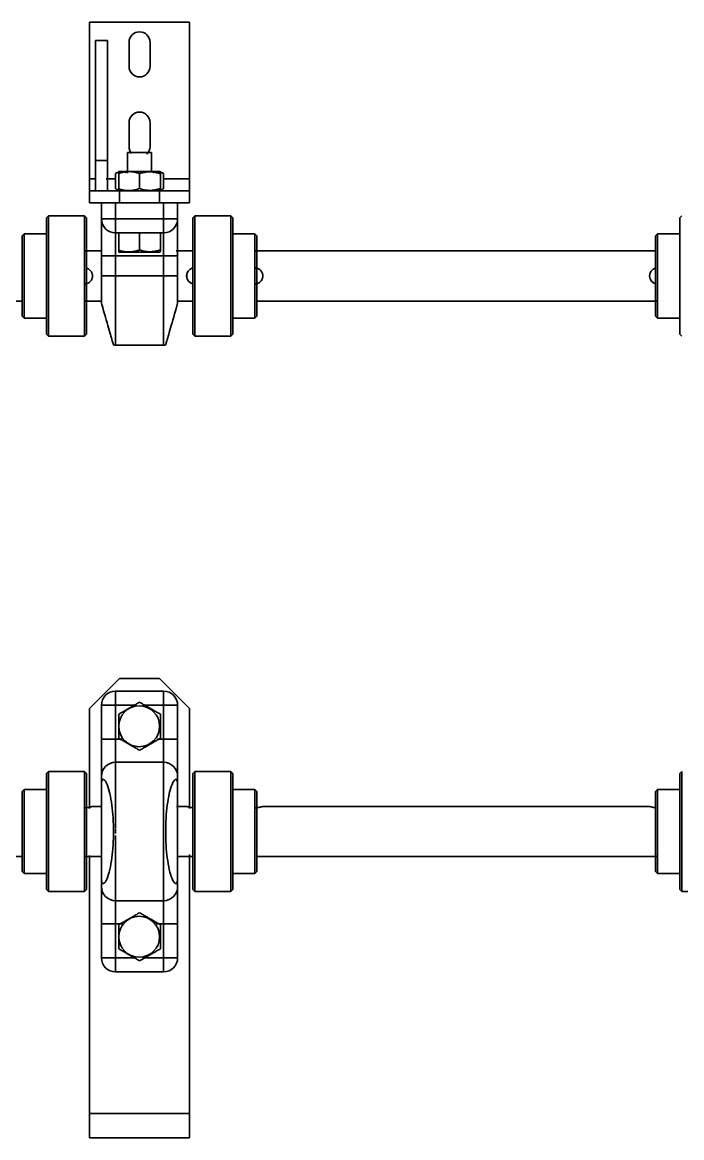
# Model space of a CAD drawing. Header units: millimetres. Extents: x 51 to 1351, y -26 to 717.
# Drawn here: x 705 to 1034, y 161 to 717 of the extents above; entities that cross this region are included whole.
import ezdxf

# ---------------------------------------------------------------- set-up
doc = ezdxf.new("R2010")
doc.units = ezdxf.units.MM
doc.layers.add('Visible Edges', color=255, linetype='Continuous', lineweight=50)

msp = doc.modelspace()

# ---------------------------------------------------------------- linework, layer by layer
at = {"layer": 'Visible Edges', "linetype": 'Continuous', "lineweight": 35}
for p, q in [((738.91, 717.24), (738.91, 639.24)), ((788.91, 717.24), (738.91, 717.24)), ((788.91, 639.24), (788.91, 717.24)), ((741.91, 708.24), (741.91, 648.24)), ((741.91, 708.24), (747.91, 708.24)), ((747.91, 708.24), (747.91, 641.24)), ((747.91, 648.24), (747.91, 708.24)), ((758.66, 695.24), (758.66, 707.24)), ((769.16, 707.24), (769.16, 695.24)), ((758.66, 655.24), (758.66, 667.24)), ((769.16, 667.24), (769.16, 655.24)), ((757.91, 652.24), (769.91, 652.24)), ((757.91, 652.24), (757.91, 642.06)), ((769.91, 642.43), (769.91, 652.24)), ((741.91, 648.24), (741.91, 633.24)), ((741.91, 648.24), (747.91, 648.24)), ((747.91, 633.24), (747.91, 648.24)), ((751.91, 634.28), (751.91, 641.8)), ((773.92, 642.84), (753.52, 642.84)), ((753.52, 634.19), (753.52, 641.9)), ((763.91, 634.28), (763.91, 641.8)), ((774.31, 642.62), (773.92, 642.84)), ((774.31, 634.38), (774.31, 641.71)), ((775.91, 634.28), (775.91, 641.8)), ((738.91, 639.24), (742.2, 639.24)), ((738.91, 633.24), (738.91, 639.24)), ((747.31, 639.24), (752.05, 639.24)), ((775.78, 639.24), (788.91, 639.24)), ((788.91, 633.24), (788.91, 639.24)), ((753.91, 633.24), (738.91, 633.24)), ((738.91, 633.24), (738.91, 627.24)), ((753.91, 627.24), (753.91, 633.24)), ((773.91, 633.24), (753.91, 633.24)), ((788.91, 633.24), (773.91, 633.24)), ((773.91, 633.24), (773.91, 627.24)), ((773.92, 633.24), (774.31, 633.47)), ((788.91, 627.24), (788.91, 633.24)), ((738.91, 627.24), (753.91, 627.24)), ((744.91, 627.24), (744.91, 619.24)), ((751.91, 619.24), (751.91, 627.24)), ((773.91, 627.24), (753.91, 627.24)), ((773.91, 627.24), (788.91, 627.24)), ((775.91, 627.24), (775.91, 619.24)), ((782.91, 619.24), (782.91, 627.24)), ((718.41, 620.74), (717.41, 619.74)), ((717.41, 561.74), (717.41, 619.74)), ((718.41, 620.74), (718.41, 590.74)), ((736.41, 620.74), (718.41, 620.74)), ((736.41, 560.74), (736.41, 620.74)), ((737.41, 619.74), (736.41, 620.74)), ((737.41, 619.74), (737.41, 590.74)), ((744.91, 619.24), (744.91, 600.74)), ((744.91, 619.24), (751.91, 619.24)), ((744.91, 619.24), (744.91, 600.74)), ((751.91, 612.24), (751.91, 619.24)), ((775.91, 619.24), (751.91, 619.24)), ((775.91, 612.24), (775.91, 619.24)), ((775.91, 619.24), (782.91, 619.24)), ((782.91, 600.74), (782.91, 619.24)), ((782.91, 600.74), (782.91, 619.24)), ((791.41, 620.74), (790.41, 619.74)), ((790.41, 590.74), (790.41, 619.74)), ((791.41, 620.74), (791.41, 560.74)), ((809.41, 620.74), (791.41, 620.74)), ((809.41, 590.74), (809.41, 620.74)), ((810.41, 619.74), (809.41, 620.74)), ((810.41, 619.74), (810.41, 561.74)), ((1034.41, 620.74), (1033.41, 619.74)), ((1033.41, 561.74), (1033.41, 619.74)), ((751.91, 600.74), (751.91, 612.24)), ((751.92, 612.24), (762.1, 612.24)), ((753.52, 612.24), (753.52, 603.59)), ((753.52, 612.24), (763.91, 612.24)), ((763.91, 612.24), (763.91, 603.68)), ((763.91, 612.24), (774.31, 612.24)), ((765.73, 612.24), (775.91, 612.24)), ((774.31, 612.24), (774.31, 603.78)), ((775.91, 612.24), (775.91, 600.74)), ((706.41, 611.74), (705.41, 610.74)), ((705.41, 570.74), (705.41, 610.74)), ((706.41, 611.74), (706.41, 590.74)), ((717.41, 611.74), (706.41, 611.74)), ((821.41, 611.74), (810.41, 611.74)), ((821.41, 590.74), (821.41, 611.74)), ((822.41, 610.74), (821.41, 611.74)), ((822.41, 610.74), (822.41, 570.74)), ((1022.41, 611.74), (1021.41, 610.74)), ((1021.41, 570.74), (1021.41, 610.74)), ((1022.41, 611.74), (1022.41, 590.74)), ((1033.41, 611.74), (1022.41, 611.74)), ((744.73, 603.24), (736.66, 603.24)), ((753.52, 602.64), (763.72, 602.64)), ((763.72, 602.64), (773.92, 602.64)), ((773.92, 602.64), (774.31, 602.87)), ((790.18, 603.24), (782.12, 603.24)), ((1021.49, 603.24), (821.34, 603.24)), ((744.91, 600.74), (744.91, 590.74)), ((751.91, 600.74), (744.91, 600.74)), ((751.91, 590.74), (751.91, 600.74)), ((751.91, 600.74), (775.91, 600.74)), ((775.91, 600.74), (782.91, 600.74)), ((775.91, 600.74), (775.91, 590.74)), ((782.91, 590.74), (782.91, 600.74)), ((706.41, 590.74), (706.41, 569.74)), ((718.41, 590.74), (718.41, 560.74)), ((737.41, 590.74), (737.41, 561.74)), ((744.91, 577.17), (744.91, 590.74)), ((751.91, 590.74), (744.91, 590.74)), ((744.91, 577.17), (744.91, 590.74)), ((751.91, 590.74), (751.91, 556.24)), ((751.91, 590.74), (775.91, 590.74)), ((775.91, 590.74), (782.91, 590.74)), ((775.91, 556.24), (775.91, 590.74)), ((782.91, 590.74), (782.91, 577.17)), ((782.91, 590.74), (782.91, 577.17)), ((790.41, 561.74), (790.41, 590.74)), ((809.41, 560.74), (809.41, 590.74)), ((821.41, 569.74), (821.41, 590.74)), ((1022.41, 590.74), (1022.41, 569.74)), ((506.07, 578.24), (705.49, 578.24)), ((737.02, 578.24), (745.08, 578.24)), ((782.47, 578.24), (790.54, 578.24)), ((822.06, 578.24), (1021.85, 578.24)), ((705.41, 570.74), (706.41, 569.74)), ((706.41, 569.74), (717.41, 569.74)), ((810.41, 569.74), (821.41, 569.74)), ((821.41, 569.74), (822.41, 570.74)), ((1021.41, 570.74), (1022.41, 569.74)), ((1022.41, 569.74), (1033.41, 569.74)), ((717.41, 561.74), (718.41, 560.74)), ((718.41, 560.74), (736.41, 560.74)), ((736.41, 560.74), (737.41, 561.74)), ((790.41, 561.74), (791.41, 560.74)), ((791.41, 560.74), (809.41, 560.74)), ((809.41, 560.74), (810.41, 561.74)), ((1033.41, 561.74), (1034.41, 560.74)), ((751.91, 556.24), (775.91, 556.24)), ((738.91, 374.97), (753.91, 389.97)), ((773.91, 389.97), (753.91, 389.97)), ((773.91, 389.97), (788.91, 374.97)), ((751.91, 376.67), (751.91, 383.67)), ((775.91, 383.67), (751.91, 383.67)), ((775.91, 376.67), (775.91, 383.67)), ((738.91, 374.97), (738.91, 325.2)), ((744.91, 376.67), (744.91, 359.67)), ((751.91, 376.67), (744.91, 376.67)), ((751.91, 359.67), (751.91, 376.67)), ((751.92, 376.67), (762.46, 376.67)), ((765.37, 376.67), (775.91, 376.67)), ((775.91, 376.67), (782.91, 376.67)), ((775.91, 376.67), (775.91, 359.67)), ((782.91, 359.67), (782.91, 376.67)), ((788.91, 325.2), (788.91, 374.97)), ((744.91, 359.67), (744.91, 341.17)), ((751.91, 359.67), (744.91, 359.67)), ((751.91, 348.17), (751.91, 359.67)), ((751.92, 359.67), (755.19, 359.67)), ((772.64, 359.67), (775.91, 359.67)), ((775.91, 359.67), (782.91, 359.67)), ((775.91, 359.67), (775.91, 348.17)), ((782.91, 341.17), (782.91, 359.67)), ((782.91, 341.17), (782.91, 359.67)), ((751.91, 348.17), (751.91, 315.36)), ((751.91, 348.17), (775.91, 348.17)), ((775.91, 279.17), (775.91, 348.17)), ((718.41, 343.67), (717.41, 342.67)), ((717.41, 284.67), (717.41, 342.67)), ((718.41, 343.67), (718.41, 342.98)), ((718.41, 343.67), (718.41, 283.67)), ((736.41, 343.67), (718.41, 343.67)), ((736.41, 283.67), (736.41, 343.67)), ((737.41, 342.67), (736.41, 343.67)), ((737.41, 342.67), (737.41, 324.82)), ((737.41, 342.67), (737.41, 284.67)), ((744.91, 337.58), (744.91, 341.17)), ((782.91, 341.17), (782.91, 337.58)), ((791.41, 343.67), (790.41, 342.67)), ((790.41, 284.67), (790.41, 342.67)), ((790.41, 325.16), (790.41, 342.67)), ((791.41, 343.67), (791.41, 283.67)), ((809.41, 343.67), (791.41, 343.67)), ((809.41, 283.67), (809.41, 343.67)), ((809.41, 342.68), (809.41, 343.67)), ((810.41, 342.67), (809.41, 343.67)), ((810.41, 342.67), (810.41, 284.67)), ((1034.41, 343.67), (1033.41, 342.67)), ((1033.41, 284.67), (1033.41, 342.67)), ((1034.41, 343.67), (1034.41, 342.98)), ((1034.41, 343.67), (1034.41, 283.67)), ((706.41, 334.67), (705.41, 333.67)), ((706.41, 334.67), (706.41, 333.69)), ((706.41, 334.67), (706.41, 292.67)), ((717.41, 334.67), (706.41, 334.67)), ((744.91, 289.75), (744.91, 337.58)), ((782.91, 337.58), (782.91, 289.75)), ((821.41, 334.67), (810.41, 334.67)), ((821.41, 292.67), (821.41, 334.67)), ((821.41, 333.69), (821.41, 334.67)), ((822.41, 333.67), (821.41, 334.67)), ((1022.41, 334.67), (1021.41, 333.67)), ((1022.41, 334.67), (1022.41, 333.98)), ((1022.41, 334.67), (1022.41, 292.67)), ((1033.41, 334.67), (1022.41, 334.67)), ((705.41, 293.67), (705.41, 333.67)), ((822.41, 333.67), (822.41, 293.67)), ((1021.41, 293.67), (1021.41, 333.67)), ((744.79, 326.17), (740.42, 326.17)), ((787.41, 326.17), (782.31, 326.17)), ((1018.41, 326.17), (825.41, 326.17)), ((751.91, 315.02), (751.91, 312.65)), ((751.91, 311.63), (751.91, 279.17)), ((506.07, 301.17), (705.49, 301.17)), ((705.41, 293.67), (705.41, 301.93)), ((737.02, 301.17), (745.08, 301.17)), ((738.91, 301.78), (738.91, 172.97)), ((782.47, 301.17), (790.54, 301.17)), ((788.91, 172.97), (788.91, 302.14)), ((822.06, 301.17), (1021.85, 301.17)), ((822.41, 301.6), (822.41, 293.67)), ((1021.41, 293.67), (1021.41, 301.93)), ((705.41, 293.67), (706.41, 292.67)), ((706.41, 292.67), (717.41, 292.67)), ((717.41, 284.67), (717.41, 292.75)), ((744.91, 286.17), (744.91, 289.75)), ((782.91, 289.75), (782.91, 286.17)), ((810.41, 292.67), (821.41, 292.67)), ((810.41, 292.41), (810.41, 284.67)), ((821.41, 292.67), (822.41, 293.67)), ((1021.41, 293.67), (1022.41, 292.67)), ((1022.41, 292.67), (1033.41, 292.67)), ((1033.41, 284.67), (1033.41, 292.75)), ((717.41, 284.67), (718.41, 283.67)), ((736.41, 283.67), (737.41, 284.67)), ((736.41, 283.67), (736.41, 284.65)), ((744.91, 286.17), (744.91, 267.67)), ((744.91, 286.17), (744.91, 267.67)), ((782.91, 267.67), (782.91, 286.17)), ((782.91, 267.67), (782.91, 286.17)), ((790.41, 284.67), (791.41, 283.67)), ((791.41, 284.11), (791.41, 283.67)), ((809.41, 283.67), (810.41, 284.67)), ((1033.41, 284.67), (1034.41, 283.67)), ((718.41, 283.67), (736.41, 283.67)), ((751.91, 267.67), (751.91, 279.17)), ((751.91, 279.17), (775.91, 279.17)), ((775.91, 279.17), (775.91, 267.67)), ((791.41, 283.67), (809.41, 283.67)), ((1034.41, 283.67), (1052.41, 283.67)), ((744.91, 267.67), (744.91, 250.67)), ((744.91, 267.67), (751.91, 267.67)), ((751.91, 250.67), (751.91, 267.67)), ((751.92, 267.67), (755.55, 267.67)), ((772.28, 267.67), (775.91, 267.67)), ((782.91, 267.67), (775.91, 267.67)), ((775.91, 267.67), (775.91, 250.67)), ((782.91, 250.67), (782.91, 267.67)), ((744.91, 250.67), (751.91, 250.67)), ((751.91, 243.67), (751.91, 250.67)), ((761.37, 250.67), (751.92, 250.67)), ((775.91, 250.67), (765.37, 250.67)), ((782.91, 250.67), (775.91, 250.67)), ((775.91, 243.67), (775.91, 250.67)), ((751.91, 243.67), (775.91, 243.67)), ((738.91, 172.97), (788.91, 172.97)), ((738.91, 160.97), (738.91, 172.97)), ((788.91, 160.97), (788.91, 172.97)), ((738.91, 160.97), (738.91, 166.97)), ((788.91, 160.97), (738.91, 160.97))]:
    msp.add_line(p, q, dxfattribs=at)
for points in [[(757.23, 642.25), (757, 642.35), (756.77, 642.45), (756.55, 642.52), (756.33, 642.59), (756.11, 642.65), (755.9, 642.7), (755.69, 642.73), (755.48, 642.76), (755.27, 642.78), (755.06, 642.79), (754.85, 642.79), (754.65, 642.77), (754.44, 642.75), (754.23, 642.72), (754.02, 642.68), (753.8, 642.63), (753.58, 642.57), (753.36, 642.5), (753.14, 642.41), (752.91, 642.32), (752.67, 642.21), (752.43, 642.09), (752.18, 641.96), (751.92, 641.81)], [(753.52, 641.9), (753.52, 641.98), (753.52, 642.05), (753.52, 642.12), (753.52, 642.18), (753.52, 642.24), (753.52, 642.3), (753.52, 642.36), (753.52, 642.41), (753.52, 642.46), (753.52, 642.51), (753.52, 642.56), (753.52, 642.6), (753.52, 642.64), (753.52, 642.67), (753.52, 642.7), (753.52, 642.73), (753.52, 642.76), (753.52, 642.78), (753.52, 642.8), (753.52, 642.81), (753.52, 642.83), (753.52, 642.84), (753.52, 642.84), (753.52, 642.84)], [(753.52, 642.84), (753.52, 642.84), (753.52, 642.84), (753.52, 642.83), (753.52, 642.81), (753.52, 642.8), (753.52, 642.78), (753.52, 642.76), (753.52, 642.73), (753.52, 642.7), (753.52, 642.67), (753.52, 642.64), (753.52, 642.6), (753.52, 642.56), (753.52, 642.51), (753.52, 642.46), (753.52, 642.41), (753.52, 642.36), (753.52, 642.3), (753.52, 642.24), (753.52, 642.18), (753.52, 642.12), (753.52, 642.05), (753.52, 641.98), (753.52, 641.9)], [(763.91, 641.8), (763.42, 641.97), (762.94, 642.11), (762.47, 642.24), (762.02, 642.36), (761.58, 642.46), (761.15, 642.55), (760.73, 642.62), (760.31, 642.68), (759.9, 642.72), (759.5, 642.76), (759.09, 642.78), (758.69, 642.79), (758.29, 642.78), (757.89, 642.77), (757.48, 642.74), (757.07, 642.7), (756.66, 642.65), (756.24, 642.59), (755.82, 642.51), (755.38, 642.42), (754.94, 642.31), (754.48, 642.19), (754.01, 642.05), (753.52, 641.9)], [(774.31, 641.71), (773.81, 641.87), (773.33, 642.01), (772.87, 642.14), (772.42, 642.25), (771.98, 642.35), (771.55, 642.44), (771.12, 642.51), (770.71, 642.57), (770.3, 642.61), (769.89, 642.65), (769.49, 642.67), (769.08, 642.68), (768.68, 642.67), (768.28, 642.66), (767.87, 642.63), (767.46, 642.59), (767.05, 642.54), (766.63, 642.48), (766.21, 642.4), (765.77, 642.31), (765.33, 642.21), (764.87, 642.09), (764.4, 641.95), (763.91, 641.8)], [(775.91, 641.81), (775.64, 641.96), (775.39, 642.1), (775.14, 642.22), (774.9, 642.33), (774.67, 642.42), (774.44, 642.51), (774.21, 642.58), (773.99, 642.64), (773.77, 642.69), (773.55, 642.73), (773.34, 642.76), (773.13, 642.78), (772.91, 642.79), (772.7, 642.79), (772.49, 642.77), (772.27, 642.75), (772.06, 642.72), (771.84, 642.68), (771.62, 642.63), (771.4, 642.56), (771.17, 642.49), (770.94, 642.4), (770.71, 642.3), (770.46, 642.19)], [(774.31, 641.71), (774.31, 641.86), (774.31, 642), (774.31, 642.12), (774.31, 642.23), (774.31, 642.33), (774.31, 642.41), (774.31, 642.47), (774.31, 642.53), (774.31, 642.57), (774.31, 642.6), (774.31, 642.62), (774.31, 642.62), (774.31, 642.62), (774.31, 642.6), (774.31, 642.57), (774.31, 642.53), (774.31, 642.47), (774.31, 642.41), (774.31, 642.33), (774.31, 642.23), (774.31, 642.12), (774.31, 642), (774.31, 641.86), (774.31, 641.71)], [(751.92, 634.28), (752.01, 634.23), (752.1, 634.17), (752.19, 634.12), (752.28, 634.08), (752.37, 634.03), (752.45, 633.99), (752.54, 633.94), (752.62, 633.9), (752.71, 633.86), (752.79, 633.82), (752.87, 633.79), (752.95, 633.75), (753.03, 633.72), (753.11, 633.69), (753.19, 633.65), (753.27, 633.62), (753.35, 633.6), (753.43, 633.57), (753.5, 633.54), (753.58, 633.52), (753.66, 633.5), (753.73, 633.48), (753.81, 633.46), (753.88, 633.44)], [(753.52, 634.19), (754.01, 634.03), (754.48, 633.9), (754.94, 633.77), (755.38, 633.67), (755.82, 633.58), (756.24, 633.5), (756.66, 633.43), (757.07, 633.38), (757.48, 633.34), (757.89, 633.32), (758.29, 633.3), (758.69, 633.3), (759.09, 633.31), (759.5, 633.33), (759.9, 633.36), (760.31, 633.41), (760.73, 633.47), (761.15, 633.54), (761.58, 633.63), (762.02, 633.73), (762.47, 633.84), (762.94, 633.97), (763.42, 634.12), (763.91, 634.28)], [(753.52, 633.24), (753.52, 633.25), (753.52, 633.25), (753.52, 633.26), (753.52, 633.27), (753.52, 633.29), (753.52, 633.31), (753.52, 633.33), (753.52, 633.36), (753.52, 633.38), (753.52, 633.42), (753.52, 633.45), (753.52, 633.49), (753.52, 633.53), (753.52, 633.58), (753.52, 633.62), (753.52, 633.67), (753.52, 633.73), (753.52, 633.78), (753.52, 633.84), (753.52, 633.91), (753.52, 633.97), (753.52, 634.04), (753.52, 634.11), (753.52, 634.19)], [(763.91, 634.28), (764.4, 634.13), (764.87, 634), (765.33, 633.88), (765.77, 633.77), (766.21, 633.68), (766.63, 633.61), (767.05, 633.54), (767.46, 633.49), (767.87, 633.45), (768.28, 633.43), (768.68, 633.41), (769.08, 633.41), (769.49, 633.42), (769.89, 633.44), (770.3, 633.47), (770.71, 633.52), (771.12, 633.58), (771.55, 633.65), (771.98, 633.73), (772.42, 633.83), (772.87, 633.95), (773.33, 634.07), (773.81, 634.22), (774.31, 634.38)], [(773.71, 633.38), (773.79, 633.4), (773.88, 633.42), (773.96, 633.44), (774.05, 633.46), (774.13, 633.49), (774.22, 633.51), (774.31, 633.54), (774.39, 633.57), (774.48, 633.6), (774.57, 633.63), (774.66, 633.66), (774.75, 633.7), (774.84, 633.74), (774.93, 633.77), (775.02, 633.82), (775.12, 633.86), (775.21, 633.9), (775.31, 633.95), (775.4, 634), (775.5, 634.05), (775.6, 634.1), (775.7, 634.16), (775.8, 634.22), (775.91, 634.28)], [(774.31, 634.38), (774.31, 634.22), (774.31, 634.09), (774.31, 633.96), (774.31, 633.86), (774.31, 633.76), (774.31, 633.68), (774.31, 633.61), (774.31, 633.56), (774.31, 633.52), (774.31, 633.49), (774.31, 633.47), (774.31, 633.47), (774.31, 633.47), (774.31, 633.49), (774.31, 633.52), (774.31, 633.56), (774.31, 633.61), (774.31, 633.68), (774.31, 633.76), (774.31, 633.86), (774.31, 633.96), (774.31, 634.09), (774.31, 634.22), (774.31, 634.38)], [(753.52, 603.59), (754.01, 603.43), (754.48, 603.3), (754.94, 603.17), (755.38, 603.07), (755.82, 602.98), (756.24, 602.9), (756.66, 602.83), (757.07, 602.78), (757.48, 602.74), (757.89, 602.72), (758.29, 602.7), (758.69, 602.7), (759.09, 602.71), (759.5, 602.73), (759.9, 602.76), (760.31, 602.81), (760.73, 602.87), (761.15, 602.94), (761.58, 603.03), (762.02, 603.13), (762.47, 603.24), (762.94, 603.37), (763.42, 603.52), (763.91, 603.68)], [(753.52, 602.64), (753.52, 602.65), (753.52, 602.65), (753.52, 602.66), (753.52, 602.67), (753.52, 602.69), (753.52, 602.71), (753.52, 602.73), (753.52, 602.76), (753.52, 602.78), (753.52, 602.82), (753.52, 602.85), (753.52, 602.89), (753.52, 602.93), (753.52, 602.98), (753.52, 603.02), (753.52, 603.07), (753.52, 603.13), (753.52, 603.18), (753.52, 603.24), (753.52, 603.31), (753.52, 603.37), (753.52, 603.44), (753.52, 603.51), (753.52, 603.59)], [(763.91, 603.68), (764.4, 603.53), (764.87, 603.4), (765.33, 603.28), (765.77, 603.17), (766.21, 603.08), (766.63, 603.01), (767.05, 602.94), (767.46, 602.89), (767.87, 602.85), (768.28, 602.83), (768.68, 602.81), (769.08, 602.81), (769.49, 602.82), (769.89, 602.84), (770.3, 602.87), (770.71, 602.92), (771.12, 602.98), (771.55, 603.05), (771.98, 603.13), (772.42, 603.23), (772.87, 603.35), (773.33, 603.47), (773.81, 603.62), (774.31, 603.78)], [(774.31, 603.78), (774.31, 603.62), (774.31, 603.49), (774.31, 603.36), (774.31, 603.26), (774.31, 603.16), (774.31, 603.08), (774.31, 603.01), (774.31, 602.96), (774.31, 602.92), (774.31, 602.89), (774.31, 602.87), (774.31, 602.87), (774.31, 602.87), (774.31, 602.89), (774.31, 602.92), (774.31, 602.96), (774.31, 603.01), (774.31, 603.08), (774.31, 603.16), (774.31, 603.26), (774.31, 603.36), (774.31, 603.49), (774.31, 603.62), (774.31, 603.78)], [(705.3, 594.58), (705.52, 594.64)], [(740.41, 590.74), (740.41, 590.51), (740.39, 590.27), (740.35, 590.03), (740.3, 589.8), (740.24, 589.56), (740.16, 589.33), (740.06, 589.1), (739.96, 588.89), (739.84, 588.67), (739.71, 588.47), (739.56, 588.28), (739.41, 588.1), (739.26, 587.93), (739.09, 587.77), (738.91, 587.62), (738.72, 587.48), (738.52, 587.34), (738.31, 587.22), (738.09, 587.11), (737.87, 587.02), (737.64, 586.93), (737.4, 586.87), (737.16, 586.82), (736.93, 586.78)], [(737.06, 594.69), (737.29, 594.65), (737.52, 594.59), (737.75, 594.52), (737.97, 594.43), (738.19, 594.33), (738.39, 594.22), (738.6, 594.09), (738.79, 593.96), (738.97, 593.82), (739.14, 593.67), (739.3, 593.51), (739.46, 593.34), (739.6, 593.16), (739.74, 592.97), (739.86, 592.77), (739.98, 592.56), (740.08, 592.35), (740.17, 592.13), (740.24, 591.9), (740.31, 591.67), (740.35, 591.44), (740.39, 591.2), (740.41, 590.97), (740.41, 590.74)], [(787.41, 590.74), (787.42, 590.97), (787.44, 591.19), (787.47, 591.42), (787.52, 591.65), (787.58, 591.87), (787.65, 592.09), (787.74, 592.31), (787.83, 592.52), (787.94, 592.73), (788.06, 592.93), (788.19, 593.11), (788.33, 593.29), (788.48, 593.46), (788.63, 593.62), (788.8, 593.77), (788.97, 593.91), (789.16, 594.04), (789.35, 594.17), (789.55, 594.28), (789.76, 594.39), (789.98, 594.48), (790.2, 594.55), (790.42, 594.62), (790.65, 594.67)], [(790.52, 586.85), (790.3, 586.9), (790.08, 586.97), (789.87, 587.05), (789.66, 587.15), (789.46, 587.25), (789.27, 587.37), (789.08, 587.5), (788.9, 587.63), (788.74, 587.77), (788.58, 587.92), (788.43, 588.08), (788.29, 588.24), (788.16, 588.42), (788.03, 588.61), (787.92, 588.8), (787.81, 589), (787.72, 589.21), (787.64, 589.42), (787.57, 589.64), (787.51, 589.86), (787.47, 590.08), (787.44, 590.3), (787.42, 590.53), (787.41, 590.74)], [(825.41, 590.74), (825.41, 590.5), (825.38, 590.25), (825.34, 590), (825.29, 589.75), (825.22, 589.51), (825.13, 589.27), (825.03, 589.03), (824.91, 588.81), (824.78, 588.59), (824.64, 588.38), (824.49, 588.19), (824.33, 588), (824.16, 587.83), (823.98, 587.67), (823.78, 587.52), (823.57, 587.38), (823.36, 587.25), (823.13, 587.13), (822.9, 587.03), (822.66, 586.94), (822.41, 586.87), (822.16, 586.82), (821.92, 586.78), (821.67, 586.75)], [(821.8, 594.72), (822.04, 594.69), (822.28, 594.65), (822.52, 594.59), (822.76, 594.51), (822.99, 594.42), (823.22, 594.31), (823.44, 594.19), (823.65, 594.06), (823.85, 593.92), (824.03, 593.77), (824.21, 593.61), (824.37, 593.44), (824.53, 593.25), (824.67, 593.06), (824.81, 592.86), (824.94, 592.64), (825.05, 592.42), (825.14, 592.19), (825.23, 591.95), (825.29, 591.71), (825.35, 591.47), (825.38, 591.23), (825.41, 590.98), (825.41, 590.74)], [(1018.41, 590.74), (1018.42, 590.97), (1018.44, 591.19), (1018.47, 591.42), (1018.52, 591.65), (1018.58, 591.87), (1018.65, 592.09), (1018.74, 592.31), (1018.83, 592.52), (1018.94, 592.73), (1019.06, 592.93), (1019.19, 593.11), (1019.33, 593.29), (1019.48, 593.46), (1019.63, 593.62), (1019.8, 593.77), (1019.97, 593.91), (1020.16, 594.04), (1020.35, 594.17), (1020.55, 594.28), (1020.76, 594.39), (1020.98, 594.48), (1021.2, 594.55), (1021.42, 594.62), (1021.65, 594.67)], [(1021.52, 586.85), (1021.3, 586.9), (1021.08, 586.97), (1020.87, 587.05), (1020.66, 587.15), (1020.46, 587.25), (1020.27, 587.37), (1020.08, 587.5), (1019.9, 587.63), (1019.74, 587.77), (1019.58, 587.92), (1019.43, 588.08), (1019.29, 588.24), (1019.16, 588.42), (1019.03, 588.61), (1018.92, 588.8), (1018.81, 589), (1018.72, 589.21), (1018.64, 589.42), (1018.57, 589.64), (1018.51, 589.86), (1018.47, 590.08), (1018.44, 590.3), (1018.42, 590.53), (1018.41, 590.74)], [(744.91, 577.17), (745.1, 576.51), (745.53, 575.01), (745.99, 573.42), (746.45, 571.8), (746.9, 570.26), (747.3, 568.84), (747.71, 567.42), (748.1, 566.07), (748.46, 564.81), (748.78, 563.7), (749.09, 562.61), (749.38, 561.59), (749.65, 560.67), (749.88, 559.87), (750.09, 559.11), (750.28, 558.45), (750.44, 557.91), (750.58, 557.43), (750.69, 557.02), (750.78, 556.71), (750.84, 556.49), (750.88, 556.36), (750.89, 556.32), (750.88, 556.36), (750.84, 556.49), (750.78, 556.71), (750.69, 557.02), (750.58, 557.43), (750.44, 557.91), (750.28, 558.45), (750.09, 559.11), (749.88, 559.87), (749.65, 560.67), (749.38, 561.59), (749.09, 562.61), (748.78, 563.7), (748.46, 564.81), (748.1, 566.07), (747.71, 567.42), (747.3, 568.84), (746.9, 570.26), (746.45, 571.8), (745.99, 573.42), (745.53, 575.01), (745.1, 576.51), (744.91, 577.17)], [(782.91, 577.17), (782.73, 576.51), (782.3, 575.01), (781.84, 573.42), (781.38, 571.8), (780.93, 570.26), (780.53, 568.84), (780.12, 567.42), (779.73, 566.07), (779.37, 564.81), (779.05, 563.7), (778.74, 562.61), (778.45, 561.59), (778.18, 560.67), (777.95, 559.87), (777.74, 559.11), (777.55, 558.45), (777.39, 557.91), (777.25, 557.43), (777.14, 557.02), (777.05, 556.71), (776.99, 556.49), (776.95, 556.36), (776.94, 556.32), (776.95, 556.36), (776.99, 556.49), (777.05, 556.71), (777.14, 557.02), (777.25, 557.43), (777.39, 557.91), (777.55, 558.45), (777.74, 559.11), (777.95, 559.87), (778.18, 560.67), (778.45, 561.59), (778.74, 562.61), (779.05, 563.7), (779.37, 564.81), (779.73, 566.07), (780.12, 567.42), (780.53, 568.84), (780.93, 570.26), (781.38, 571.8), (781.84, 573.42), (782.3, 575.01), (782.73, 576.51), (782.91, 577.17)], [(753.52, 372.17), (754.01, 372.45), (754.48, 372.72), (754.94, 372.98), (755.38, 373.24), (755.82, 373.49), (756.24, 373.74), (756.66, 373.98), (757.07, 374.22), (757.48, 374.45), (757.89, 374.69), (758.29, 374.92), (758.69, 375.15), (759.09, 375.38), (759.5, 375.61), (759.9, 375.85), (760.31, 376.09), (760.73, 376.33), (761.15, 376.57), (761.58, 376.82), (762.02, 377.07), (762.47, 377.33), (762.94, 377.6), (763.42, 377.88), (763.91, 378.17)], [(763.91, 378.17), (764.4, 377.89), (764.87, 377.62), (765.33, 377.35), (765.77, 377.09), (766.21, 376.84), (766.63, 376.6), (767.05, 376.36), (767.46, 376.12), (767.87, 375.88), (768.28, 375.65), (768.68, 375.42), (769.08, 375.18), (769.49, 374.95), (769.89, 374.72), (770.3, 374.48), (770.71, 374.24), (771.12, 374), (771.55, 373.76), (771.98, 373.51), (772.42, 373.26), (772.87, 373), (773.33, 372.73), (773.81, 372.45), (774.31, 372.17)], [(753.52, 366.17), (753.52, 366.42), (753.52, 366.68), (753.52, 366.93), (753.52, 367.18), (753.52, 367.43), (753.52, 367.67), (753.52, 367.92), (753.52, 368.17), (753.52, 368.41), (753.52, 368.66), (753.52, 368.9), (753.52, 369.15), (753.52, 369.39), (753.52, 369.64), (753.52, 369.89), (753.52, 370.13), (753.52, 370.38), (753.52, 370.63), (753.52, 370.88), (753.52, 371.14), (753.52, 371.39), (753.52, 371.65), (753.52, 371.91), (753.52, 372.17)], [(774.31, 372.17), (774.31, 371.6), (774.31, 371.05), (774.31, 370.52), (774.31, 370.01), (774.31, 369.5), (774.31, 369.01), (774.31, 368.52), (774.31, 368.04), (774.31, 367.57), (774.31, 367.1), (774.31, 366.63), (774.31, 366.17), (774.31, 365.7), (774.31, 365.23), (774.31, 364.76), (774.31, 364.29), (774.31, 363.81), (774.31, 363.33), (774.31, 362.83), (774.31, 362.33), (774.31, 361.81), (774.31, 361.28), (774.31, 360.73), (774.31, 360.17)], [(753.52, 360.17), (753.52, 360.43), (753.52, 360.69), (753.52, 360.94), (753.52, 361.2), (753.52, 361.45), (753.52, 361.7), (753.52, 361.95), (753.52, 362.2), (753.52, 362.45), (753.52, 362.69), (753.52, 362.94), (753.52, 363.19), (753.52, 363.43), (753.52, 363.68), (753.52, 363.92), (753.52, 364.17), (753.52, 364.41), (753.52, 364.66), (753.52, 364.91), (753.52, 365.16), (753.52, 365.41), (753.52, 365.66), (753.52, 365.91), (753.52, 366.17)], [(763.91, 354.17), (763.42, 354.45), (762.94, 354.73), (762.47, 355), (762.02, 355.26), (761.58, 355.51), (761.15, 355.76), (760.73, 356.01), (760.31, 356.25), (759.9, 356.48), (759.5, 356.72), (759.09, 356.95), (758.69, 357.18), (758.29, 357.41), (757.89, 357.65), (757.48, 357.88), (757.07, 358.12), (756.66, 358.35), (756.24, 358.6), (755.82, 358.84), (755.38, 359.09), (754.94, 359.35), (754.48, 359.61), (754.01, 359.89), (753.52, 360.17)], [(774.31, 360.17), (773.81, 359.88), (773.33, 359.6), (772.87, 359.34), (772.42, 359.08), (771.98, 358.82), (771.55, 358.57), (771.12, 358.33), (770.71, 358.09), (770.3, 357.85), (769.89, 357.62), (769.49, 357.38), (769.08, 357.15), (768.68, 356.92), (768.28, 356.69), (767.87, 356.45), (767.46, 356.22), (767.05, 355.98), (766.63, 355.74), (766.21, 355.49), (765.77, 355.24), (765.33, 354.98), (764.87, 354.72), (764.4, 354.45), (763.91, 354.17)], [(744.91, 337.58), (745.1, 339.06), (745.53, 339.65), (745.99, 339.65), (746.45, 339.31), (746.9, 338.74), (747.3, 338.03), (747.71, 337.15), (748.1, 336.13), (748.46, 335.01), (748.78, 333.86), (749.09, 332.59), (749.38, 331.21), (749.65, 329.79), (749.88, 328.37), (750.09, 326.81), (750.28, 325.25), (750.44, 323.72), (750.58, 322.11), (750.69, 320.43), (750.78, 318.72), (750.84, 317), (750.88, 315.3), (750.89, 313.67), (750.88, 312.03), (750.84, 310.34), (750.78, 308.62), (750.69, 306.9), (750.58, 305.23), (750.44, 303.61), (750.28, 302.08), (750.09, 300.52), (749.88, 298.97), (749.65, 297.55), (749.38, 296.13), (749.09, 294.74), (748.78, 293.47), (748.46, 292.32), (748.1, 291.21), (747.71, 290.18), (747.3, 289.3), (746.9, 288.59), (746.45, 288.03), (745.99, 287.69), (745.53, 287.68), (745.1, 288.27), (744.91, 289.75)], [(782.91, 289.75), (782.73, 288.27), (782.3, 287.68), (781.84, 287.69), (781.38, 288.03), (780.93, 288.59), (780.53, 289.3), (780.12, 290.18), (779.73, 291.21), (779.37, 292.32), (779.05, 293.47), (778.74, 294.74), (778.45, 296.13), (778.18, 297.55), (777.95, 298.97), (777.74, 300.52), (777.55, 302.08), (777.39, 303.61), (777.25, 305.23), (777.14, 306.9), (777.05, 308.62), (776.99, 310.34), (776.95, 312.03), (776.94, 313.67), (776.95, 315.3), (776.99, 317), (777.05, 318.72), (777.14, 320.43), (777.25, 322.11), (777.39, 323.72), (777.55, 325.25), (777.74, 326.81), (777.95, 328.37), (778.18, 329.79), (778.45, 331.21), (778.74, 332.59), (779.05, 333.86), (779.37, 335.01), (779.73, 336.13), (780.12, 337.15), (780.53, 338.03), (780.93, 338.74), (781.38, 339.31), (781.84, 339.65), (782.3, 339.65), (782.73, 339.06), (782.91, 337.58)], [(740.41, 326.17), (740.41, 326.16), (740.39, 326.16), (740.35, 326.15), (740.3, 326.13), (740.24, 326.11), (740.16, 326.09), (740.07, 326.06), (739.96, 326.03), (739.84, 325.99), (739.71, 325.96), (739.57, 325.92), (739.42, 325.88), (739.26, 325.85), (739.1, 325.81), (738.92, 325.77), (738.73, 325.73), (738.53, 325.7), (738.32, 325.66), (738.1, 325.63), (737.88, 325.6), (737.65, 325.57), (737.41, 325.55), (737.18, 325.53), (736.94, 325.52)], [(790.49, 325.55), (790.28, 325.56), (790.06, 325.59), (789.85, 325.61), (789.64, 325.64), (789.44, 325.67), (789.25, 325.71), (789.07, 325.74), (788.89, 325.78), (788.73, 325.81), (788.57, 325.85), (788.43, 325.88), (788.29, 325.92), (788.15, 325.95), (788.03, 325.98), (787.91, 326.02), (787.81, 326.05), (787.72, 326.07), (787.64, 326.1), (787.57, 326.12), (787.51, 326.14), (787.47, 326.15), (787.44, 326.16), (787.42, 326.16), (787.41, 326.17)], [(825.41, 326.17), (825.41, 326.16), (825.38, 326.16), (825.34, 326.14), (825.29, 326.13), (825.22, 326.11), (825.13, 326.08), (825.03, 326.05), (824.92, 326.02), (824.79, 325.98), (824.64, 325.94), (824.49, 325.9), (824.33, 325.86), (824.16, 325.82), (823.98, 325.78), (823.78, 325.74), (823.58, 325.71), (823.36, 325.67), (823.14, 325.63), (822.9, 325.6), (822.66, 325.58), (822.42, 325.55), (822.17, 325.53), (821.92, 325.52), (821.67, 325.51)], [(1021.49, 325.55), (1021.28, 325.56), (1021.06, 325.59), (1020.85, 325.61), (1020.64, 325.64), (1020.44, 325.67), (1020.25, 325.71), (1020.07, 325.74), (1019.89, 325.78), (1019.73, 325.81), (1019.57, 325.85), (1019.43, 325.88), (1019.29, 325.92), (1019.15, 325.95), (1019.03, 325.98), (1018.91, 326.02), (1018.81, 326.05), (1018.72, 326.07), (1018.64, 326.1), (1018.57, 326.12), (1018.51, 326.14), (1018.47, 326.15), (1018.44, 326.16), (1018.42, 326.16), (1018.41, 326.17)], [(753.52, 267.17), (754.01, 267.45), (754.48, 267.72), (754.94, 267.98), (755.38, 268.24), (755.82, 268.49), (756.24, 268.74), (756.66, 268.98), (757.07, 269.22), (757.48, 269.45), (757.89, 269.69), (758.29, 269.92), (758.69, 270.15), (759.09, 270.38), (759.5, 270.61), (759.9, 270.85), (760.31, 271.09), (760.73, 271.33), (761.15, 271.57), (761.58, 271.82), (762.02, 272.07), (762.47, 272.33), (762.94, 272.6), (763.42, 272.88), (763.91, 273.17)], [(763.91, 273.17), (764.4, 272.89), (764.87, 272.62), (765.33, 272.35), (765.77, 272.09), (766.21, 271.84), (766.63, 271.6), (767.05, 271.36), (767.46, 271.12), (767.87, 270.88), (768.28, 270.65), (768.68, 270.42), (769.08, 270.18), (769.49, 269.95), (769.89, 269.72), (770.3, 269.48), (770.71, 269.24), (771.12, 269), (771.55, 268.76), (771.98, 268.51), (772.42, 268.26), (772.87, 268), (773.33, 267.73), (773.81, 267.45), (774.31, 267.17)], [(753.52, 261.17), (753.52, 261.42), (753.52, 261.68), (753.52, 261.93), (753.52, 262.18), (753.52, 262.43), (753.52, 262.67), (753.52, 262.92), (753.52, 263.17), (753.52, 263.41), (753.52, 263.66), (753.52, 263.9), (753.52, 264.15), (753.52, 264.39), (753.52, 264.64), (753.52, 264.89), (753.52, 265.13), (753.52, 265.38), (753.52, 265.63), (753.52, 265.88), (753.52, 266.14), (753.52, 266.39), (753.52, 266.65), (753.52, 266.91), (753.52, 267.17)], [(774.31, 267.17), (774.31, 266.6), (774.31, 266.05), (774.31, 265.52), (774.31, 265.01), (774.31, 264.5), (774.31, 264.01), (774.31, 263.52), (774.31, 263.04), (774.31, 262.57), (774.31, 262.1), (774.31, 261.63), (774.31, 261.17), (774.31, 260.7), (774.31, 260.23), (774.31, 259.76), (774.31, 259.29), (774.31, 258.81), (774.31, 258.33), (774.31, 257.83), (774.31, 257.33), (774.31, 256.81), (774.31, 256.28), (774.31, 255.73), (774.31, 255.17)], [(753.52, 255.17), (753.52, 255.43), (753.52, 255.69), (753.52, 255.94), (753.52, 256.2), (753.52, 256.45), (753.52, 256.7), (753.52, 256.95), (753.52, 257.2), (753.52, 257.45), (753.52, 257.69), (753.52, 257.94), (753.52, 258.19), (753.52, 258.43), (753.52, 258.68), (753.52, 258.92), (753.52, 259.17), (753.52, 259.41), (753.52, 259.66), (753.52, 259.91), (753.52, 260.16), (753.52, 260.41), (753.52, 260.66), (753.52, 260.91), (753.52, 261.17)], [(763.91, 249.17), (763.42, 249.45), (762.94, 249.73), (762.47, 250), (762.02, 250.26), (761.58, 250.51), (761.15, 250.76), (760.73, 251.01), (760.31, 251.25), (759.9, 251.48), (759.5, 251.72), (759.09, 251.95), (758.69, 252.18), (758.29, 252.41), (757.89, 252.65), (757.48, 252.88), (757.07, 253.12), (756.66, 253.35), (756.24, 253.6), (755.82, 253.84), (755.38, 254.09), (754.94, 254.35), (754.48, 254.61), (754.01, 254.89), (753.52, 255.17)], [(774.31, 255.17), (773.81, 254.88), (773.33, 254.6), (772.87, 254.34), (772.42, 254.08), (771.98, 253.82), (771.55, 253.57), (771.12, 253.33), (770.71, 253.09), (770.3, 252.85), (769.89, 252.62), (769.49, 252.38), (769.08, 252.15), (768.68, 251.92), (768.28, 251.69), (767.87, 251.45), (767.46, 251.22), (767.05, 250.98), (766.63, 250.74), (766.21, 250.49), (765.77, 250.24), (765.33, 249.98), (764.87, 249.72), (764.4, 249.45), (763.91, 249.17)]]:
    msp.add_lwpolyline(points, dxfattribs=at)
for centre in [(763.72, 366.17), (763.72, 261.17)]:
    msp.add_circle(centre, 10.2, dxfattribs=at)
for centre, radius, start, end in [((763.91, 707.24), 5.25, 0, 180), ((763.91, 695.24), 5.25, 180, 0), ((763.91, 667.24), 5.25, 0, 180), ((763.91, 655.24), 5.25, 180.0057, 221.3108), ((763.91, 655.24), 5.25, 314.999, 359.9943), ((751.91, 619.24), 7, 180, 270), ((775.91, 619.24), 7, 270, 0), ((775.91, 619.24), 7, 270, 0), ((791.41, 590.74), 4, 107.204, 257.1441), ((821.41, 590.74), 4, 274.2027, 81.497), ((1022.41, 590.74), 4, 107.209, 257.1326), ((751.91, 563.24), 7, 261.6091, 270), ((775.91, 563.24), 7, 270, 278.3909), ((751.91, 376.67), 7, 90, 180), ((775.91, 376.67), 7, 0, 90), ((775.91, 376.67), 7, 0, 90), ((751.91, 341.17), 7, 90, 180), ((751.91, 341.17), 7, 90, 180), ((751.91, 341.17), 7, 90, 180), ((775.91, 341.17), 7, 0, 90), ((775.91, 341.17), 7, 0, 90), ((775.91, 341.17), 7, 0, 90), ((751.91, 286.17), 7, 180, 270), ((751.91, 286.17), 7, 180, 270), ((751.91, 286.17), 7, 180, 270), ((775.91, 286.17), 7, 270, 0), ((775.91, 286.17), 7, 270, 0), ((775.91, 286.17), 7, 270, 0), ((751.91, 250.67), 7, 180, 270), ((775.91, 250.67), 7, 270, 0), ((775.91, 250.67), 7, 270, 0)]:
    msp.add_arc(centre, radius, start, end, dxfattribs=at)

doc.saveas('drawing.dxf')
